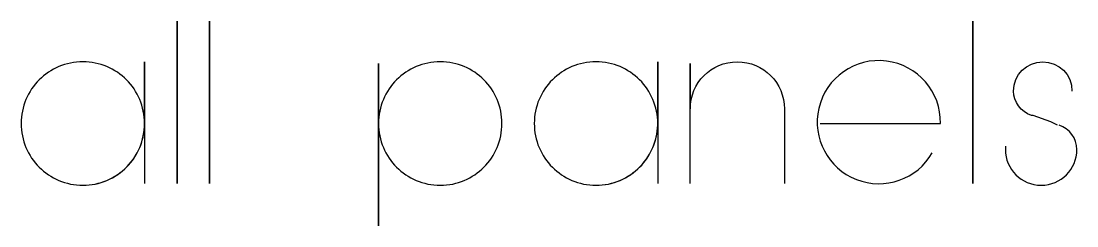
# Model space of a CAD drawing. Extents: x -888 to 5190, y -506 to 2808.
# Drawn here: x -766.8 to -571.8, y 2410.6 to 2448.4 of the extents above; entities that cross this region are included whole.
import ezdxf

# ---------------------------------------------------------------- set-up
doc = ezdxf.new("R2010")
doc.units = 0
doc.layers.add('T5_LOGOLAYER_2', color=18, linetype='CONTINUOUS')

msp = doc.modelspace()

# ---------------------------------------------------------------- linework, layer by layer
at = {"layer": 'T5_LOGOLAYER_2'}
for points in [[(-737.99, 2418.41), (-737.99, 2448.41)], [(-731.99, 2418.41), (-731.99, 2448.41)], [(-591.03, 2418.41), (-591.03, 2448.41)], [(-755.39, 2418.11), (-754.8, 2418.13), (-754.22, 2418.17), (-753.65, 2418.24), (-753.09, 2418.34), (-752.54, 2418.47), (-752, 2418.62), (-751.47, 2418.8), (-750.95, 2419.01), (-750.45, 2419.24), (-749.95, 2419.49), (-749.48, 2419.76), (-749.01, 2420.06), (-748.57, 2420.38), (-748.14, 2420.72), (-747.72, 2421.07), (-747.33, 2421.45), (-746.95, 2421.85), (-746.59, 2422.26), (-746.25, 2422.69), (-745.93, 2423.14), (-745.64, 2423.6), (-745.36, 2424.08), (-745.11, 2424.57), (-744.88, 2425.07), (-744.68, 2425.59), (-744.5, 2426.12), (-744.35, 2426.66), (-744.22, 2427.21), (-744.12, 2427.78), (-744.05, 2428.35), (-744, 2428.93), (-743.99, 2429.51), (-744, 2430.1), (-744.05, 2430.68), (-744.12, 2431.25), (-744.22, 2431.81), (-744.35, 2432.36), (-744.5, 2432.9), (-744.68, 2433.43), (-744.88, 2433.95), (-745.11, 2434.45), (-745.36, 2434.95), (-745.64, 2435.42), (-745.93, 2435.89), (-746.25, 2436.33), (-746.59, 2436.76), (-746.95, 2437.18), (-747.33, 2437.57), (-747.72, 2437.95), (-748.14, 2438.31), (-748.57, 2438.65), (-749.01, 2438.97), (-749.48, 2439.26), (-749.95, 2439.54), (-750.45, 2439.79), (-750.95, 2440.02), (-751.47, 2440.22), (-752, 2440.4), (-752.54, 2440.55), (-753.09, 2440.68), (-753.65, 2440.78), (-754.22, 2440.85), (-754.8, 2440.9), (-755.39, 2440.91), (-755.97, 2440.9), (-756.55, 2440.85), (-757.12, 2440.78), (-757.69, 2440.68), (-758.24, 2440.55), (-758.78, 2440.4), (-759.31, 2440.22), (-759.83, 2440.02), (-760.33, 2439.79), (-760.82, 2439.54), (-761.3, 2439.26), (-761.76, 2438.97), (-762.21, 2438.65), (-762.64, 2438.31), (-763.05, 2437.95), (-763.45, 2437.57), (-763.83, 2437.18), (-764.18, 2436.76), (-764.52, 2436.33), (-764.84, 2435.89), (-765.14, 2435.42), (-765.41, 2434.95), (-765.66, 2434.45), (-765.89, 2433.95), (-766.1, 2433.43), (-766.28, 2432.9), (-766.43, 2432.36), (-766.56, 2431.81), (-766.66, 2431.25), (-766.73, 2430.68), (-766.77, 2430.1), (-766.79, 2429.51), (-766.77, 2428.93), (-766.73, 2428.35), (-766.66, 2427.78), (-766.56, 2427.21), (-766.43, 2426.66), (-766.28, 2426.12), (-766.1, 2425.59), (-765.89, 2425.07), (-765.66, 2424.57), (-765.41, 2424.08), (-765.14, 2423.6), (-764.84, 2423.14), (-764.52, 2422.69), (-764.18, 2422.26), (-763.83, 2421.85), (-763.45, 2421.45), (-763.05, 2421.07), (-762.64, 2420.72), (-762.21, 2420.38), (-761.76, 2420.06), (-761.3, 2419.76), (-760.82, 2419.49), (-760.33, 2419.24), (-759.83, 2419.01), (-759.31, 2418.8), (-758.78, 2418.62), (-758.24, 2418.47), (-757.69, 2418.34), (-757.12, 2418.24), (-756.55, 2418.17), (-755.97, 2418.13)], [(-700.79, 2418.41), (-700.79, 2440.61), (-700.79, 2429.51), (-700.77, 2428.93), (-700.73, 2428.35), (-700.66, 2427.78), (-700.56, 2427.21), (-700.43, 2426.66), (-700.28, 2426.12), (-700.1, 2425.59), (-699.89, 2425.07), (-699.66, 2424.57), (-699.41, 2424.08), (-699.14, 2423.6), (-698.84, 2423.14), (-698.52, 2422.69), (-698.18, 2422.26), (-697.83, 2421.85), (-697.45, 2421.45), (-697.05, 2421.07), (-696.64, 2420.72), (-696.21, 2420.38), (-695.76, 2420.06), (-695.3, 2419.76), (-694.82, 2419.49), (-694.33, 2419.24), (-693.83, 2419.01), (-693.31, 2418.8), (-692.78, 2418.62), (-692.24, 2418.47), (-691.69, 2418.34), (-691.12, 2418.24), (-690.55, 2418.17), (-689.97, 2418.13), (-689.39, 2418.11), (-688.8, 2418.13), (-688.22, 2418.17), (-687.65, 2418.24), (-687.09, 2418.34), (-686.54, 2418.47), (-686, 2418.62), (-685.47, 2418.8), (-684.95, 2419.01), (-684.45, 2419.24), (-683.95, 2419.49), (-683.48, 2419.76), (-683.01, 2420.06), (-682.57, 2420.38), (-682.14, 2420.72), (-681.72, 2421.07), (-681.33, 2421.45), (-680.95, 2421.85), (-680.59, 2422.26), (-680.25, 2422.69), (-679.93, 2423.14), (-679.64, 2423.6), (-679.36, 2424.08), (-679.11, 2424.57), (-678.88, 2425.07), (-678.68, 2425.59), (-678.5, 2426.12), (-678.35, 2426.66), (-678.22, 2427.21), (-678.12, 2427.78), (-678.05, 2428.35), (-678, 2428.93), (-677.99, 2429.51), (-678, 2430.1), (-678.05, 2430.68), (-678.12, 2431.25), (-678.22, 2431.81), (-678.35, 2432.36), (-678.5, 2432.9), (-678.68, 2433.43), (-678.88, 2433.95), (-679.11, 2434.45), (-679.36, 2434.95), (-679.64, 2435.42), (-679.93, 2435.89), (-680.25, 2436.33), (-680.59, 2436.76), (-680.95, 2437.18), (-681.33, 2437.57), (-681.72, 2437.95), (-682.14, 2438.31), (-682.57, 2438.65), (-683.01, 2438.97), (-683.48, 2439.26), (-683.95, 2439.54), (-684.45, 2439.79), (-684.95, 2440.02), (-685.47, 2440.22), (-686, 2440.4), (-686.54, 2440.55), (-687.09, 2440.68), (-687.65, 2440.78), (-688.22, 2440.85), (-688.8, 2440.9), (-689.39, 2440.91), (-689.97, 2440.9), (-690.55, 2440.85), (-691.12, 2440.78), (-691.69, 2440.68), (-692.24, 2440.55), (-692.78, 2440.4), (-693.31, 2440.22), (-693.83, 2440.02), (-694.33, 2439.79), (-694.82, 2439.54), (-695.3, 2439.26), (-695.76, 2438.97), (-696.21, 2438.65), (-696.64, 2438.31), (-697.05, 2437.95), (-697.45, 2437.57), (-697.83, 2437.18), (-698.18, 2436.76), (-698.52, 2436.33), (-698.84, 2435.89), (-699.14, 2435.42), (-699.41, 2434.95), (-699.66, 2434.45), (-699.89, 2433.95), (-700.1, 2433.43), (-700.28, 2432.9), (-700.43, 2432.36), (-700.56, 2431.81), (-700.66, 2431.25), (-700.73, 2430.68), (-700.77, 2430.1), (-700.79, 2429.51), (-700.79, 2410.61)], [(-660.63, 2418.11), (-660.04, 2418.13), (-659.46, 2418.17), (-658.89, 2418.24), (-658.33, 2418.34), (-657.78, 2418.47), (-657.24, 2418.62), (-656.71, 2418.8), (-656.19, 2419.01), (-655.69, 2419.24), (-655.19, 2419.49), (-654.72, 2419.76), (-654.25, 2420.06), (-653.81, 2420.38), (-653.38, 2420.72), (-652.96, 2421.07), (-652.57, 2421.45), (-652.19, 2421.85), (-651.83, 2422.26), (-651.49, 2422.69), (-651.17, 2423.14), (-650.88, 2423.6), (-650.6, 2424.08), (-650.35, 2424.57), (-650.12, 2425.07), (-649.92, 2425.59), (-649.74, 2426.12), (-649.59, 2426.66), (-649.46, 2427.21), (-649.36, 2427.78), (-649.29, 2428.35), (-649.24, 2428.93), (-649.23, 2429.51), (-649.24, 2430.1), (-649.29, 2430.68), (-649.36, 2431.25), (-649.46, 2431.81), (-649.59, 2432.36), (-649.74, 2432.9), (-649.92, 2433.43), (-650.12, 2433.95), (-650.35, 2434.45), (-650.6, 2434.95), (-650.88, 2435.42), (-651.17, 2435.89), (-651.49, 2436.33), (-651.83, 2436.76), (-652.19, 2437.18), (-652.57, 2437.57), (-652.96, 2437.95), (-653.38, 2438.31), (-653.81, 2438.65), (-654.25, 2438.97), (-654.72, 2439.26), (-655.19, 2439.54), (-655.69, 2439.79), (-656.19, 2440.02), (-656.71, 2440.22), (-657.24, 2440.4), (-657.78, 2440.55), (-658.33, 2440.68), (-658.89, 2440.78), (-659.46, 2440.85), (-660.04, 2440.9), (-660.63, 2440.91), (-661.21, 2440.9), (-661.79, 2440.85), (-662.36, 2440.78), (-662.93, 2440.68), (-663.48, 2440.55), (-664.02, 2440.4), (-664.55, 2440.22), (-665.07, 2440.02), (-665.57, 2439.79), (-666.06, 2439.54), (-666.54, 2439.26), (-667, 2438.97), (-667.45, 2438.65), (-667.88, 2438.31), (-668.29, 2437.95), (-668.69, 2437.57), (-669.07, 2437.18), (-669.42, 2436.76), (-669.76, 2436.33), (-670.08, 2435.89), (-670.38, 2435.42), (-670.65, 2434.95), (-670.9, 2434.45), (-671.13, 2433.95), (-671.34, 2433.43), (-671.52, 2432.9), (-671.67, 2432.36), (-671.8, 2431.81), (-671.9, 2431.25), (-671.97, 2430.68), (-672.01, 2430.1), (-672.03, 2429.51), (-672.01, 2428.93), (-671.97, 2428.35), (-671.9, 2427.78), (-671.8, 2427.21), (-671.67, 2426.66), (-671.52, 2426.12), (-671.34, 2425.59), (-671.13, 2425.07), (-670.9, 2424.57), (-670.65, 2424.08), (-670.38, 2423.6), (-670.08, 2423.14), (-669.76, 2422.69), (-669.42, 2422.26), (-669.07, 2421.85), (-668.69, 2421.45), (-668.29, 2421.07), (-667.88, 2420.72), (-667.45, 2420.38), (-667, 2420.06), (-666.54, 2419.76), (-666.06, 2419.49), (-665.57, 2419.24), (-665.07, 2419.01), (-664.55, 2418.8), (-664.02, 2418.62), (-663.48, 2418.47), (-662.93, 2418.34), (-662.36, 2418.24), (-661.79, 2418.17), (-661.21, 2418.13)]]:
    msp.add_lwpolyline(points, close=True, dxfattribs=at)
for points in [[(-755.39, 2418.11, 0.421631), (-743.99, 2429.81), (-743.99, 2440.91), (-743.99, 2418.41)], [(-660.63, 2418.11, 0.421631), (-649.23, 2429.81), (-649.23, 2440.91), (-649.23, 2418.41)], [(-643.23, 2418.41), (-643.23, 2440.61), (-643.23, 2432.21, -1), (-625.83, 2432.21), (-625.83, 2418.41)], [(-619.23, 2429.51), (-597.03, 2429.51, 0.90232), (-619.49, 2432.31, 0.862347), (-598.53, 2424.11)], [(-575.43, 2429.21), (-576.63, 2429.81), (-577.53, 2430.11), (-579.03, 2430.71), (-579.93, 2431.01), (-580.23, 2431.01, -0.313298), (-583.53, 2435.51, -1), (-572.73, 2435.51)], [(-585.03, 2425.31), (-585.03, 2424.71, 1), (-571.83, 2424.71, 0.329104), (-575.13, 2429.21)]]:
    msp.add_lwpolyline(points, format="xyb", dxfattribs=at)

doc.saveas('drawing.dxf')
